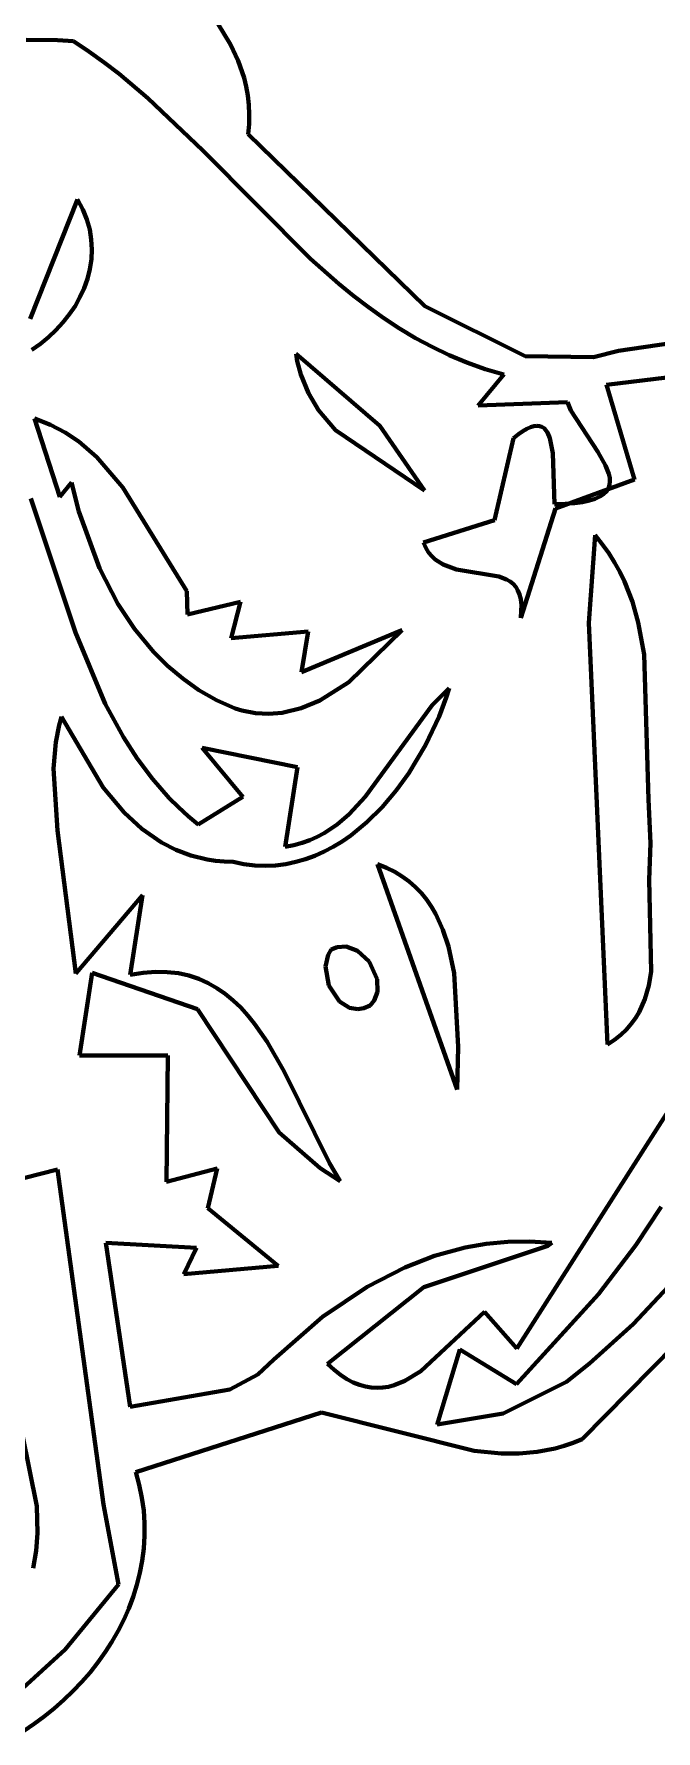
# Model space of a CAD drawing. Header units: millimetres. Extents: x 0 to 10.2, y 0 to 7.
# Drawn here: x 2.059 to 2.41, y 2.137 to 3.095 of the extents above; entities that cross this region are included whole.
import ezdxf

# ---------------------------------------------------------------- set-up
doc = ezdxf.new("R2010")
doc.units = ezdxf.units.MM
doc.layers.add('color#030303ff', color=7, linetype='CONTINUOUS', lineweight=100)
doc.layers.add('color#ffffffff', color=7, linetype='CONTINUOUS', lineweight=100)

msp = doc.modelspace()

# ---------------------------------------------------------------- linework, layer by layer
at = {"layer": 'color#030303ff'}
for p, q in [((2.15886, 3.10694), (2.16966, 3.08933)), ((2.072, 3.09162), (2.0543, 3.09196)), ((2.08089, 3.09107), (2.072, 3.09162)), ((2.08969, 3.08525), (2.08089, 3.09107)), ((2.16966, 3.08933), (2.17395, 3.0801)), ((2.09827, 3.0791), (2.08969, 3.08525)), ((2.10665, 3.07265), (2.09827, 3.0791)), ((2.17395, 3.0801), (2.17725, 3.07048)), ((2.12289, 3.05896), (2.10665, 3.07265)), ((2.17725, 3.07048), (2.17848, 3.0655)), ((2.15389, 3.02934), (2.12289, 3.05896)), ((2.17848, 3.0655), (2.1794, 3.0604)), ((2.1794, 3.0604), (2.17998, 3.05517)), ((2.17998, 3.05517), (2.1802, 3.04979)), ((2.1802, 3.04979), (2.18005, 3.04425)), ((2.18005, 3.04425), (2.17949, 3.03855)), ((2.17949, 3.03855), (2.2793, 2.9415)), ((2.2148, 2.96829), (2.15389, 3.02934)), ((2.05656, 2.93432), (2.08325, 3.00165)), ((2.08325, 3.00165), (2.08623, 2.99611)), ((2.08623, 2.99611), (2.0885, 2.9905)), ((2.0885, 2.9905), (2.09009, 2.98486)), ((2.09009, 2.98486), (2.09102, 2.9792)), ((2.09102, 2.9792), (2.09134, 2.97356)), ((2.09134, 2.97356), (2.09106, 2.96796)), ((2.09021, 2.96243), (2.08884, 2.95699)), ((2.09106, 2.96796), (2.09021, 2.96243)), ((2.2308, 2.95414), (2.2148, 2.96829)), ((2.08696, 2.95168), (2.0846, 2.94652)), ((2.08884, 2.95699), (2.08696, 2.95168)), ((2.23903, 2.94741), (2.2308, 2.95414)), ((2.0846, 2.94652), (2.08181, 2.94154)), ((2.24745, 2.94095), (2.23903, 2.94741)), ((2.07501, 2.93222), (2.07107, 2.92793)), ((2.0786, 2.93676), (2.07501, 2.93222)), ((2.08181, 2.94154), (2.0786, 2.93676)), ((2.25607, 2.93479), (2.24745, 2.94095)), ((2.26492, 2.92897), (2.25607, 2.93479)), ((2.2793, 2.9415), (2.33601, 2.91327)), ((2.0668, 2.92394), (2.06224, 2.92026)), ((2.07107, 2.92793), (2.0668, 2.92394)), ((2.27401, 2.92352), (2.26492, 2.92897)), ((2.28338, 2.91847), (2.27401, 2.92352)), ((2.38872, 2.91624), (2.47082, 2.92832)), ((2.06224, 2.92026), (2.05742, 2.91692)), ((2.20662, 2.91451), (2.25386, 2.87392)), ((2.2073, 2.9105), (2.20662, 2.91451)), ((2.29303, 2.91384), (2.28338, 2.91847)), ((2.303, 2.90968), (2.29303, 2.91384)), ((2.33601, 2.91327), (2.37448, 2.91275)), ((2.37448, 2.91275), (2.38872, 2.91624)), ((2.20926, 2.90287), (2.2073, 2.9105)), ((2.3133, 2.90602), (2.303, 2.90968)), ((2.32396, 2.90288), (2.3133, 2.90602)), ((2.21358, 2.89235), (2.20926, 2.90287)), ((2.3094, 2.88534), (2.32396, 2.90288)), ((2.41598, 2.90121), (2.38181, 2.89713)), ((2.38181, 2.89713), (2.39766, 2.84362)), ((2.21936, 2.88284), (2.21358, 2.89235)), ((2.35977, 2.88725), (2.3094, 2.88534)), ((2.36175, 2.88255), (2.35977, 2.88725)), ((2.07315, 2.83381), (2.0589, 2.87815)), ((2.0589, 2.87815), (2.06797, 2.87454)), ((2.22895, 2.87155), (2.21936, 2.88284)), ((2.37705, 2.85919), (2.36175, 2.88255)), ((2.06797, 2.87454), (2.07628, 2.87015)), ((2.07628, 2.87015), (2.08389, 2.86506)), ((2.08389, 2.86506), (2.09418, 2.85628)), ((2.27905, 2.83753), (2.22895, 2.87155)), ((2.25386, 2.87392), (2.27905, 2.83753)), ((2.3186, 2.82062), (2.32935, 2.86704)), ((2.32935, 2.86704), (2.3321, 2.86925)), ((2.3321, 2.86925), (2.33462, 2.87101)), ((2.33462, 2.87101), (2.33691, 2.87234)), ((2.33691, 2.87234), (2.339, 2.87326)), ((2.339, 2.87326), (2.34088, 2.8738)), ((2.34088, 2.8738), (2.34257, 2.87398)), ((2.34257, 2.87398), (2.34407, 2.87382)), ((2.34407, 2.87382), (2.34541, 2.87335)), ((2.34541, 2.87335), (2.34659, 2.87258)), ((2.34659, 2.87258), (2.3485, 2.87024)), ((2.3485, 2.87024), (2.3499, 2.867)), ((2.3499, 2.867), (2.35149, 2.85851)), ((2.09418, 2.85628), (2.10888, 2.83922)), ((2.35149, 2.85851), (2.35255, 2.8298)), ((2.38138, 2.8516), (2.37705, 2.85919)), ((2.3832, 2.84688), (2.38138, 2.8516)), ((2.38367, 2.84466), (2.3832, 2.84688)), ((2.07986, 2.84188), (2.07315, 2.83381)), ((2.08395, 2.8256), (2.07986, 2.84188)), ((2.10888, 2.83922), (2.14488, 2.78059)), ((2.39766, 2.84362), (2.35306, 2.82724)), ((2.38025, 2.8354), (2.38183, 2.83696)), ((2.38183, 2.83696), (2.38293, 2.83868)), ((2.38293, 2.83868), (2.38357, 2.84055)), ((2.38357, 2.84055), (2.38381, 2.84254)), ((2.38381, 2.84254), (2.38367, 2.84466)), ((2.05691, 2.83297), (2.08208, 2.75725)), ((2.35306, 2.82724), (2.33341, 2.76547)), ((2.35255, 2.8298), (2.35855, 2.82994)), ((2.35855, 2.82994), (2.36381, 2.83032)), ((2.36381, 2.83032), (2.36836, 2.83093)), ((2.36836, 2.83093), (2.37224, 2.83175)), ((2.37224, 2.83175), (2.3755, 2.83278)), ((2.3755, 2.83278), (2.37815, 2.834)), ((2.37815, 2.834), (2.38025, 2.8354)), ((2.09559, 2.79358), (2.08395, 2.8256)), ((2.27857, 2.80799), (2.3186, 2.82062)), ((2.27986, 2.80505), (2.27857, 2.80799)), ((2.37193, 2.76263), (2.37545, 2.81219)), ((2.37545, 2.81219), (2.37949, 2.80722)), ((2.28141, 2.80251), (2.27986, 2.80505)), ((2.28318, 2.80032), (2.28141, 2.80251)), ((2.28515, 2.79846), (2.28318, 2.80032)), ((2.2896, 2.79559), (2.28515, 2.79846)), ((2.37949, 2.80722), (2.38316, 2.8021)), ((2.38316, 2.8021), (2.38646, 2.79686)), ((2.10607, 2.7734), (2.09559, 2.79358)), ((2.29721, 2.79293), (2.2896, 2.79559)), ((2.32113, 2.78892), (2.29721, 2.79293)), ((2.32549, 2.78721), (2.32113, 2.78892)), ((2.38646, 2.79686), (2.38943, 2.79148)), ((2.38943, 2.79148), (2.39208, 2.78599)), ((2.14488, 2.78059), (2.14538, 2.76738)), ((2.32741, 2.78606), (2.32549, 2.78721)), ((2.32912, 2.78466), (2.32741, 2.78606)), ((2.33061, 2.783), (2.32912, 2.78466)), ((2.33184, 2.78102), (2.33061, 2.783)), ((2.33279, 2.77871), (2.33184, 2.78102)), ((2.39208, 2.78599), (2.39649, 2.77467)), ((2.11544, 2.75929), (2.10607, 2.7734)), ((2.14538, 2.76738), (2.17527, 2.77463)), ((2.17527, 2.77463), (2.16993, 2.754)), ((2.33345, 2.77603), (2.33279, 2.77871)), ((2.33341, 2.76547), (2.33378, 2.76944)), ((2.33379, 2.77295), (2.33345, 2.77603)), ((2.33378, 2.76944), (2.33379, 2.77295)), ((2.39649, 2.77467), (2.39983, 2.76297)), ((2.38251, 2.52462), (2.37193, 2.76263)), ((2.39983, 2.76297), (2.40316, 2.74482)), ((2.08208, 2.75725), (2.09883, 2.71705)), ((2.12616, 2.74632), (2.11544, 2.75929)), ((2.16993, 2.754), (2.21336, 2.75778)), ((2.20974, 2.73491), (2.26496, 2.75803)), ((2.21336, 2.75778), (2.20974, 2.73491)), ((2.26648, 2.75867), (2.23645, 2.72914)), ((2.26496, 2.75803), (2.26648, 2.75867)), ((2.13407, 2.73842), (2.12616, 2.74632)), ((2.40316, 2.74482), (2.40565, 2.66289)), ((2.14261, 2.73121), (2.13407, 2.73842)), ((2.15179, 2.72476), (2.14261, 2.73121)), ((2.16163, 2.71914), (2.15179, 2.72476)), ((2.23645, 2.72914), (2.22005, 2.71886)), ((2.28344, 2.71631), (2.29306, 2.72587)), ((2.29306, 2.72587), (2.29139, 2.72056)), ((2.09883, 2.71705), (2.1091, 2.69809)), ((2.17214, 2.71442), (2.16163, 2.71914)), ((2.17601, 2.71322), (2.17214, 2.71442)), ((2.18369, 2.71171), (2.17601, 2.71322)), ((2.19869, 2.71191), (2.19125, 2.71131)), ((2.20957, 2.71451), (2.19869, 2.71191)), ((2.22005, 2.71886), (2.20957, 2.71451)), ((2.24561, 2.66439), (2.28344, 2.71631)), ((2.29139, 2.72056), (2.28737, 2.7098)), ((2.07286, 2.70492), (2.07094, 2.69526)), ((2.07417, 2.7097), (2.07286, 2.70492)), ((2.09764, 2.66967), (2.07417, 2.7097)), ((2.19125, 2.71131), (2.18369, 2.71171)), ((2.28737, 2.7098), (2.27976, 2.69363)), ((2.07094, 2.69526), (2.06964, 2.68054)), ((2.1091, 2.69809), (2.11686, 2.68605)), ((2.27976, 2.69363), (2.27036, 2.67791)), ((2.11686, 2.68605), (2.12548, 2.67457)), ((2.17662, 2.6644), (2.15363, 2.69209)), ((2.15363, 2.69209), (2.20746, 2.68122)), ((2.06964, 2.68054), (2.07196, 2.64546)), ((2.12548, 2.67457), (2.13503, 2.66374)), ((2.20746, 2.68122), (2.20047, 2.63618)), ((2.27036, 2.67791), (2.26315, 2.66797)), ((2.10955, 2.65561), (2.09764, 2.66967)), ((2.15135, 2.64885), (2.17662, 2.6644)), ((2.23654, 2.65461), (2.24561, 2.66439)), ((2.26315, 2.66797), (2.25523, 2.65867)), ((2.1196, 2.64643), (2.10955, 2.65561)), ((2.13503, 2.66374), (2.1402, 2.65858)), ((2.1402, 2.65858), (2.14563, 2.65362)), ((2.22985, 2.6489), (2.23654, 2.65461)), ((2.25523, 2.65867), (2.24665, 2.65017)), ((2.40565, 2.66289), (2.40663, 2.63835)), ((2.07196, 2.64546), (2.08223, 2.56471)), ((2.1307, 2.63876), (2.1196, 2.64643)), ((2.14563, 2.65362), (2.15135, 2.64885)), ((2.22249, 2.644), (2.22985, 2.6489)), ((2.24665, 2.65017), (2.23744, 2.64265)), ((2.13872, 2.63463), (2.1307, 2.63876)), ((2.20047, 2.63618), (2.20535, 2.63717)), ((2.20535, 2.63717), (2.20998, 2.63846)), ((2.20998, 2.63846), (2.21437, 2.64004)), ((2.21437, 2.64004), (2.21854, 2.6419)), ((2.21854, 2.6419), (2.22249, 2.644)), ((2.22763, 2.63628), (2.22252, 2.63359)), ((2.23261, 2.63931), (2.22763, 2.63628)), ((2.23744, 2.64265), (2.23261, 2.63931)), ((2.40663, 2.63835), (2.40586, 2.6176)), ((2.14726, 2.63138), (2.13872, 2.63463)), ((2.15635, 2.6291), (2.14726, 2.63138)), ((2.1611, 2.62836), (2.15635, 2.6291)), ((2.166, 2.62789), (2.1611, 2.62836)), ((2.17105, 2.6277), (2.166, 2.62789)), ((2.1772, 2.62646), (2.17105, 2.6277)), ((2.18325, 2.62575), (2.1772, 2.62646)), ((2.1892, 2.62553), (2.18325, 2.62575)), ((2.19504, 2.6258), (2.1892, 2.62553)), ((2.20078, 2.62652), (2.19504, 2.6258)), ((2.2064, 2.62769), (2.20078, 2.62652)), ((2.2119, 2.62926), (2.2064, 2.62769)), ((2.21727, 2.63124), (2.2119, 2.62926)), ((2.22252, 2.63359), (2.21727, 2.63124)), ((2.25261, 2.62638), (2.25763, 2.62444)), ((2.29756, 2.49928), (2.25261, 2.62638)), ((2.25763, 2.62444), (2.26228, 2.62216)), ((2.26228, 2.62216), (2.26656, 2.61957)), ((2.26656, 2.61957), (2.27049, 2.61667)), ((2.27049, 2.61667), (2.2741, 2.61349)), ((2.40586, 2.6176), (2.40701, 2.56592)), ((2.08223, 2.56471), (2.11997, 2.60887)), ((2.11997, 2.60887), (2.11297, 2.56392)), ((2.2741, 2.61349), (2.27738, 2.61004)), ((2.27738, 2.61004), (2.28036, 2.60635)), ((2.28036, 2.60635), (2.28304, 2.60243)), ((2.28304, 2.60243), (2.28545, 2.5983)), ((2.28545, 2.5983), (2.2895, 2.58948)), ((2.2895, 2.58948), (2.29261, 2.58003)), ((2.22476, 2.57536), (2.22648, 2.57822)), ((2.22648, 2.57822), (2.22987, 2.5796)), ((2.22987, 2.5796), (2.23493, 2.57992)), ((2.23493, 2.57992), (2.2413, 2.57761)), ((2.2413, 2.57761), (2.24788, 2.57148)), ((2.29261, 2.58003), (2.29578, 2.565)), ((2.22325, 2.56868), (2.22476, 2.57536)), ((2.22518, 2.55793), (2.22325, 2.56868)), ((2.24788, 2.57148), (2.25239, 2.56146)), ((2.09149, 2.56513), (2.08432, 2.51846)), ((2.15096, 2.54452), (2.09149, 2.56513)), ((2.11297, 2.56392), (2.12033, 2.56514)), ((2.12033, 2.56514), (2.12731, 2.56567)), ((2.12731, 2.56567), (2.13391, 2.56557)), ((2.13391, 2.56557), (2.14016, 2.56484)), ((2.14016, 2.56484), (2.14606, 2.56354)), ((2.14606, 2.56354), (2.15165, 2.5617)), ((2.15165, 2.5617), (2.15692, 2.55934)), ((2.15692, 2.55934), (2.16192, 2.55651)), ((2.25239, 2.56146), (2.2525, 2.55444)), ((2.29578, 2.565), (2.29813, 2.52335)), ((2.40701, 2.56592), (2.40571, 2.55788)), ((2.16192, 2.55651), (2.16664, 2.55323)), ((2.16664, 2.55323), (2.17111, 2.54955)), ((2.17111, 2.54955), (2.17534, 2.54549)), ((2.23111, 2.54892), (2.22518, 2.55793)), ((2.2367, 2.54534), (2.23111, 2.54892)), ((2.25069, 2.54958), (2.24844, 2.54672)), ((2.2525, 2.55444), (2.25069, 2.54958)), ((2.40353, 2.5502), (2.40029, 2.54296)), ((2.40571, 2.55788), (2.40353, 2.5502)), ((2.19709, 2.47501), (2.15096, 2.54452)), ((2.17534, 2.54549), (2.17936, 2.5411)), ((2.17936, 2.5411), (2.18318, 2.53639)), ((2.24151, 2.54455), (2.2367, 2.54534)), ((2.24492, 2.54513), (2.24151, 2.54455)), ((2.24844, 2.54672), (2.24492, 2.54513)), ((2.33133, 2.353), (2.4536, 2.5452)), ((2.39822, 2.53953), (2.39582, 2.53624)), ((2.40029, 2.54296), (2.39822, 2.53953)), ((2.18318, 2.53639), (2.19029, 2.52621)), ((2.38995, 2.5301), (2.38644, 2.52727)), ((2.39307, 2.53309), (2.38995, 2.5301)), ((2.39582, 2.53624), (2.39307, 2.53309)), ((2.19029, 2.52621), (2.1999, 2.50949)), ((2.29813, 2.52335), (2.29756, 2.49928)), ((2.38644, 2.52727), (2.38251, 2.52462)), ((2.08432, 2.51846), (2.13415, 2.5184)), ((2.13415, 2.5184), (2.13343, 2.44711)), ((2.1999, 2.50949), (2.22553, 2.4576)), ((2.22023, 2.45477), (2.19709, 2.47501)), ((2.07199, 2.45415), (2.05348, 2.44928)), ((2.09786, 2.26492), (2.07199, 2.45415)), ((2.13343, 2.44711), (2.16215, 2.45458)), ((2.16215, 2.45458), (2.15684, 2.4322)), ((2.23147, 2.44747), (2.22023, 2.45477)), ((2.22553, 2.4576), (2.23147, 2.44747)), ((2.15684, 2.4322), (2.19657, 2.3997)), ((2.41266, 2.43302), (2.39837, 2.41134)), ((2.15046, 2.40993), (2.09926, 2.41265)), ((2.09926, 2.41265), (2.11292, 2.32006)), ((2.14321, 2.39495), (2.15046, 2.40993)), ((2.26807, 2.39879), (2.28482, 2.40524)), ((2.34878, 2.41091), (2.27876, 2.38754)), ((2.28482, 2.40524), (2.30215, 2.40995)), ((2.30215, 2.40995), (2.314, 2.41204)), ((2.314, 2.41204), (2.32609, 2.41322)), ((2.32609, 2.41322), (2.33839, 2.41344)), ((2.33839, 2.41344), (2.35091, 2.41265)), ((2.35091, 2.41265), (2.34878, 2.41091)), ((2.39837, 2.41134), (2.37733, 2.38372)), ((2.19657, 2.3997), (2.14321, 2.39495)), ((2.24669, 2.38779), (2.26807, 2.39879)), ((2.2216, 2.37079), (2.24669, 2.38779)), ((2.27876, 2.38754), (2.22441, 2.34433)), ((2.39699, 2.36672), (2.41973, 2.39094)), ((2.37733, 2.38372), (2.33103, 2.33286)), ((2.44342, 2.3783), (2.36805, 2.30184)), ((2.19411, 2.34671), (2.2216, 2.37079)), ((2.27704, 2.34029), (2.31305, 2.37369)), ((2.31305, 2.37369), (2.33133, 2.353)), ((2.37226, 2.34454), (2.39699, 2.36672)), ((2.29914, 2.35252), (2.28631, 2.31006)), ((2.33103, 2.33286), (2.29914, 2.35252)), ((2.16926, 2.32992), (2.18493, 2.33834)), ((2.18493, 2.33834), (2.19411, 2.34671)), ((2.22441, 2.34433), (2.22813, 2.34094)), ((2.22813, 2.34094), (2.23177, 2.33808)), ((2.23177, 2.33808), (2.23535, 2.33572)), ((2.2681, 2.33475), (2.27704, 2.34029)), ((2.3592, 2.33427), (2.37226, 2.34454)), ((2.11292, 2.32006), (2.16926, 2.32992)), ((2.23535, 2.33572), (2.23887, 2.33385)), ((2.23887, 2.33385), (2.24233, 2.33244)), ((2.24233, 2.33244), (2.24573, 2.33146)), ((2.24573, 2.33146), (2.24908, 2.33089)), ((2.24908, 2.33089), (2.25237, 2.33071)), ((2.25237, 2.33071), (2.25561, 2.33089)), ((2.25561, 2.33089), (2.2588, 2.33141)), ((2.2588, 2.33141), (2.26194, 2.33224)), ((2.26194, 2.33224), (2.2681, 2.33475)), ((2.32354, 2.31624), (2.3592, 2.33427)), ((2.04791, 2.32546), (2.06027, 2.26405)), ((2.22105, 2.31693), (2.11612, 2.28325)), ((2.30706, 2.2953), (2.22105, 2.31693)), ((2.28631, 2.31006), (2.32354, 2.31624)), ((2.36301, 2.29976), (2.35796, 2.29802)), ((2.36805, 2.30184), (2.36301, 2.29976)), ((2.32238, 2.29376), (2.30706, 2.2953)), ((2.33258, 2.29372), (2.32238, 2.29376)), ((2.34276, 2.29462), (2.33258, 2.29372)), ((2.3529, 2.29659), (2.34276, 2.29462)), ((2.35796, 2.29802), (2.3529, 2.29659)), ((2.11612, 2.28325), (2.11811, 2.27596)), ((2.11811, 2.27596), (2.11959, 2.2687)), ((2.06027, 2.26405), (2.06065, 2.24873)), ((2.10631, 2.21969), (2.09786, 2.26492)), ((2.11959, 2.2687), (2.12057, 2.26148)), ((2.12057, 2.26148), (2.12107, 2.2543)), ((2.12107, 2.2543), (2.12109, 2.24718)), ((2.06065, 2.24873), (2.05986, 2.2387)), ((2.12109, 2.24718), (2.12066, 2.24013)), ((2.05986, 2.2387), (2.05809, 2.2289)), ((2.11979, 2.23316), (2.11849, 2.22628)), ((2.12066, 2.24013), (2.11979, 2.23316)), ((2.11849, 2.22628), (2.11679, 2.2195)), ((2.07628, 2.18304), (2.10631, 2.21969)), ((2.11679, 2.2195), (2.11469, 2.21283)), ((2.11222, 2.20628), (2.10938, 2.19986)), ((2.11469, 2.21283), (2.11222, 2.20628)), ((2.10938, 2.19986), (2.1062, 2.19359)), ((2.10268, 2.18746), (2.09885, 2.18151)), ((2.1062, 2.19359), (2.10268, 2.18746)), ((2.05022, 2.1594), (2.07628, 2.18304)), ((2.09472, 2.17572), (2.0903, 2.17012)), ((2.09885, 2.18151), (2.09472, 2.17572)), ((2.0903, 2.17012), (2.08562, 2.16472)), ((2.08067, 2.15953), (2.07549, 2.15455)), ((2.08562, 2.16472), (2.08067, 2.15953)), ((2.07009, 2.14979), (2.06447, 2.14528)), ((2.07549, 2.15455), (2.07009, 2.14979)), ((2.05867, 2.14101), (2.05268, 2.13701)), ((2.06447, 2.14528), (2.05867, 2.14101))]:
    msp.add_line(p, q, dxfattribs=at)
at = {"layer": 'color#ffffffff'}
for p, q in [((2.16966, 3.08933), (2.15886, 3.10694)), ((2.0543, 3.09196), (2.072, 3.09162)), ((2.072, 3.09162), (2.08089, 3.09107)), ((2.08089, 3.09107), (2.08969, 3.08525)), ((2.17395, 3.0801), (2.16966, 3.08933)), ((2.08969, 3.08525), (2.09827, 3.0791)), ((2.09827, 3.0791), (2.10665, 3.07265)), ((2.17725, 3.07048), (2.17395, 3.0801)), ((2.10665, 3.07265), (2.12289, 3.05896)), ((2.17848, 3.0655), (2.17725, 3.07048)), ((2.12289, 3.05896), (2.15389, 3.02934)), ((2.1794, 3.0604), (2.17848, 3.0655)), ((2.17998, 3.05517), (2.1794, 3.0604)), ((2.1802, 3.04979), (2.17998, 3.05517)), ((2.18005, 3.04425), (2.1802, 3.04979)), ((2.17949, 3.03855), (2.18005, 3.04425)), ((2.2793, 2.9415), (2.17949, 3.03855)), ((2.15389, 3.02934), (2.2148, 2.96829)), ((2.08325, 3.00165), (2.05656, 2.93432)), ((2.08623, 2.99611), (2.08325, 3.00165)), ((2.0885, 2.9905), (2.08623, 2.99611)), ((2.09009, 2.98486), (2.0885, 2.9905)), ((2.09102, 2.9792), (2.09009, 2.98486)), ((2.09134, 2.97356), (2.09102, 2.9792)), ((2.09106, 2.96796), (2.09134, 2.97356)), ((2.08884, 2.95699), (2.09021, 2.96243)), ((2.09021, 2.96243), (2.09106, 2.96796)), ((2.2148, 2.96829), (2.2308, 2.95414)), ((2.0846, 2.94652), (2.08696, 2.95168)), ((2.08696, 2.95168), (2.08884, 2.95699)), ((2.2308, 2.95414), (2.23903, 2.94741)), ((2.08181, 2.94154), (2.0846, 2.94652)), ((2.23903, 2.94741), (2.24745, 2.94095)), ((2.07107, 2.92793), (2.07501, 2.93222)), ((2.07501, 2.93222), (2.0786, 2.93676)), ((2.0786, 2.93676), (2.08181, 2.94154)), ((2.24745, 2.94095), (2.25607, 2.93479)), ((2.25607, 2.93479), (2.26492, 2.92897)), ((2.33601, 2.91327), (2.2793, 2.9415)), ((2.06224, 2.92026), (2.0668, 2.92394)), ((2.0668, 2.92394), (2.07107, 2.92793)), ((2.26492, 2.92897), (2.27401, 2.92352)), ((2.27401, 2.92352), (2.28338, 2.91847)), ((2.47082, 2.92832), (2.38872, 2.91624)), ((2.05742, 2.91692), (2.06224, 2.92026)), ((2.20662, 2.91451), (2.2073, 2.9105)), ((2.25386, 2.87392), (2.20662, 2.91451)), ((2.28338, 2.91847), (2.29303, 2.91384)), ((2.29303, 2.91384), (2.303, 2.90968)), ((2.37448, 2.91275), (2.33601, 2.91327)), ((2.38872, 2.91624), (2.37448, 2.91275)), ((2.2073, 2.9105), (2.20926, 2.90287)), ((2.303, 2.90968), (2.3133, 2.90602)), ((2.3133, 2.90602), (2.32396, 2.90288)), ((2.20926, 2.90287), (2.21358, 2.89235)), ((2.32396, 2.90288), (2.3094, 2.88534)), ((2.38181, 2.89713), (2.41598, 2.90121)), ((2.39766, 2.84362), (2.38181, 2.89713)), ((2.21358, 2.89235), (2.21936, 2.88284)), ((2.3094, 2.88534), (2.35977, 2.88725)), ((2.35977, 2.88725), (2.36175, 2.88255)), ((2.06797, 2.87454), (2.0589, 2.87815)), ((2.0589, 2.87815), (2.07315, 2.83381)), ((2.21936, 2.88284), (2.22895, 2.87155)), ((2.36175, 2.88255), (2.37705, 2.85919)), ((2.07628, 2.87015), (2.06797, 2.87454)), ((2.08389, 2.86506), (2.07628, 2.87015)), ((2.09418, 2.85628), (2.08389, 2.86506)), ((2.22895, 2.87155), (2.27905, 2.83753)), ((2.27905, 2.83753), (2.25386, 2.87392)), ((2.32935, 2.86704), (2.3186, 2.82062)), ((2.3321, 2.86925), (2.32935, 2.86704)), ((2.33462, 2.87101), (2.3321, 2.86925)), ((2.33691, 2.87234), (2.33462, 2.87101)), ((2.339, 2.87326), (2.33691, 2.87234)), ((2.34088, 2.8738), (2.339, 2.87326)), ((2.34257, 2.87398), (2.34088, 2.8738)), ((2.34407, 2.87382), (2.34257, 2.87398)), ((2.34541, 2.87335), (2.34407, 2.87382)), ((2.34659, 2.87258), (2.34541, 2.87335)), ((2.3485, 2.87024), (2.34659, 2.87258)), ((2.3499, 2.867), (2.3485, 2.87024)), ((2.35149, 2.85851), (2.3499, 2.867)), ((2.10888, 2.83922), (2.09418, 2.85628)), ((2.35255, 2.8298), (2.35149, 2.85851)), ((2.37705, 2.85919), (2.38138, 2.8516)), ((2.38138, 2.8516), (2.3832, 2.84688)), ((2.3832, 2.84688), (2.38367, 2.84466)), ((2.07315, 2.83381), (2.07986, 2.84188)), ((2.07986, 2.84188), (2.08395, 2.8256)), ((2.14488, 2.78059), (2.10888, 2.83922)), ((2.35306, 2.82724), (2.39766, 2.84362)), ((2.38183, 2.83696), (2.38025, 2.8354)), ((2.38293, 2.83868), (2.38183, 2.83696)), ((2.38357, 2.84055), (2.38293, 2.83868)), ((2.38381, 2.84254), (2.38357, 2.84055)), ((2.38367, 2.84466), (2.38381, 2.84254)), ((2.08208, 2.75725), (2.05691, 2.83297)), ((2.33341, 2.76547), (2.35306, 2.82724)), ((2.35855, 2.82994), (2.35255, 2.8298)), ((2.36381, 2.83032), (2.35855, 2.82994)), ((2.36836, 2.83093), (2.36381, 2.83032)), ((2.37224, 2.83175), (2.36836, 2.83093)), ((2.3755, 2.83278), (2.37224, 2.83175)), ((2.37815, 2.834), (2.3755, 2.83278)), ((2.38025, 2.8354), (2.37815, 2.834)), ((2.08395, 2.8256), (2.09559, 2.79358)), ((2.3186, 2.82062), (2.27857, 2.80799)), ((2.27857, 2.80799), (2.27986, 2.80505)), ((2.37545, 2.81219), (2.37193, 2.76263)), ((2.37949, 2.80722), (2.37545, 2.81219)), ((2.27986, 2.80505), (2.28141, 2.80251)), ((2.28141, 2.80251), (2.28318, 2.80032)), ((2.28318, 2.80032), (2.28515, 2.79846)), ((2.28515, 2.79846), (2.2896, 2.79559)), ((2.38316, 2.8021), (2.37949, 2.80722)), ((2.38646, 2.79686), (2.38316, 2.8021)), ((2.09559, 2.79358), (2.10607, 2.7734)), ((2.2896, 2.79559), (2.29721, 2.79293)), ((2.29721, 2.79293), (2.32113, 2.78892)), ((2.32113, 2.78892), (2.32549, 2.78721)), ((2.38943, 2.79148), (2.38646, 2.79686)), ((2.39208, 2.78599), (2.38943, 2.79148)), ((2.14538, 2.76738), (2.14488, 2.78059)), ((2.32549, 2.78721), (2.32741, 2.78606)), ((2.32741, 2.78606), (2.32912, 2.78466)), ((2.32912, 2.78466), (2.33061, 2.783)), ((2.33061, 2.783), (2.33184, 2.78102)), ((2.33184, 2.78102), (2.33279, 2.77871)), ((2.39649, 2.77467), (2.39208, 2.78599)), ((2.10607, 2.7734), (2.11544, 2.75929)), ((2.17527, 2.77463), (2.14538, 2.76738)), ((2.16993, 2.754), (2.17527, 2.77463)), ((2.33279, 2.77871), (2.33345, 2.77603)), ((2.33378, 2.76944), (2.33341, 2.76547)), ((2.33345, 2.77603), (2.33379, 2.77295)), ((2.33379, 2.77295), (2.33378, 2.76944)), ((2.39983, 2.76297), (2.39649, 2.77467)), ((2.37193, 2.76263), (2.38251, 2.52462)), ((2.40316, 2.74482), (2.39983, 2.76297)), ((2.09883, 2.71705), (2.08208, 2.75725)), ((2.11544, 2.75929), (2.12616, 2.74632)), ((2.21336, 2.75778), (2.16993, 2.754)), ((2.26496, 2.75803), (2.20974, 2.73491)), ((2.20974, 2.73491), (2.21336, 2.75778)), ((2.23645, 2.72914), (2.26648, 2.75867)), ((2.26648, 2.75867), (2.26496, 2.75803)), ((2.12616, 2.74632), (2.13407, 2.73842)), ((2.40565, 2.66289), (2.40316, 2.74482)), ((2.13407, 2.73842), (2.14261, 2.73121)), ((2.14261, 2.73121), (2.15179, 2.72476)), ((2.15179, 2.72476), (2.16163, 2.71914)), ((2.22005, 2.71886), (2.23645, 2.72914)), ((2.29306, 2.72587), (2.28344, 2.71631)), ((2.29139, 2.72056), (2.29306, 2.72587)), ((2.1091, 2.69809), (2.09883, 2.71705)), ((2.16163, 2.71914), (2.17214, 2.71442)), ((2.17214, 2.71442), (2.17601, 2.71322)), ((2.17601, 2.71322), (2.18369, 2.71171)), ((2.19125, 2.71131), (2.19869, 2.71191)), ((2.19869, 2.71191), (2.20957, 2.71451)), ((2.20957, 2.71451), (2.22005, 2.71886)), ((2.28344, 2.71631), (2.24561, 2.66439)), ((2.28737, 2.7098), (2.29139, 2.72056)), ((2.07094, 2.69526), (2.07286, 2.70492)), ((2.07286, 2.70492), (2.07417, 2.7097)), ((2.07417, 2.7097), (2.09764, 2.66967)), ((2.18369, 2.71171), (2.19125, 2.71131)), ((2.27976, 2.69363), (2.28737, 2.7098)), ((2.06964, 2.68054), (2.07094, 2.69526)), ((2.11686, 2.68605), (2.1091, 2.69809)), ((2.27036, 2.67791), (2.27976, 2.69363)), ((2.12548, 2.67457), (2.11686, 2.68605)), ((2.20746, 2.68122), (2.15363, 2.69209)), ((2.15363, 2.69209), (2.17662, 2.6644)), ((2.07196, 2.64546), (2.06964, 2.68054)), ((2.13503, 2.66374), (2.12548, 2.67457)), ((2.20047, 2.63618), (2.20746, 2.68122)), ((2.26315, 2.66797), (2.27036, 2.67791)), ((2.09764, 2.66967), (2.10955, 2.65561)), ((2.17662, 2.6644), (2.15135, 2.64885)), ((2.24561, 2.66439), (2.23654, 2.65461)), ((2.25523, 2.65867), (2.26315, 2.66797)), ((2.10955, 2.65561), (2.1196, 2.64643)), ((2.1402, 2.65858), (2.13503, 2.66374)), ((2.14563, 2.65362), (2.1402, 2.65858)), ((2.23654, 2.65461), (2.22985, 2.6489)), ((2.24665, 2.65017), (2.25523, 2.65867)), ((2.40663, 2.63835), (2.40565, 2.66289)), ((2.08223, 2.56471), (2.07196, 2.64546)), ((2.1196, 2.64643), (2.1307, 2.63876)), ((2.15135, 2.64885), (2.14563, 2.65362)), ((2.22985, 2.6489), (2.22249, 2.644)), ((2.23744, 2.64265), (2.24665, 2.65017)), ((2.1307, 2.63876), (2.13872, 2.63463)), ((2.20535, 2.63717), (2.20047, 2.63618)), ((2.20998, 2.63846), (2.20535, 2.63717)), ((2.21437, 2.64004), (2.20998, 2.63846)), ((2.21854, 2.6419), (2.21437, 2.64004)), ((2.22249, 2.644), (2.21854, 2.6419)), ((2.22252, 2.63359), (2.22763, 2.63628)), ((2.22763, 2.63628), (2.23261, 2.63931)), ((2.23261, 2.63931), (2.23744, 2.64265)), ((2.40586, 2.6176), (2.40663, 2.63835)), ((2.13872, 2.63463), (2.14726, 2.63138)), ((2.14726, 2.63138), (2.15635, 2.6291)), ((2.15635, 2.6291), (2.1611, 2.62836)), ((2.1611, 2.62836), (2.166, 2.62789)), ((2.166, 2.62789), (2.17105, 2.6277)), ((2.17105, 2.6277), (2.1772, 2.62646)), ((2.1772, 2.62646), (2.18325, 2.62575)), ((2.18325, 2.62575), (2.1892, 2.62553)), ((2.1892, 2.62553), (2.19504, 2.6258)), ((2.19504, 2.6258), (2.20078, 2.62652)), ((2.20078, 2.62652), (2.2064, 2.62769)), ((2.2064, 2.62769), (2.2119, 2.62926)), ((2.2119, 2.62926), (2.21727, 2.63124)), ((2.21727, 2.63124), (2.22252, 2.63359)), ((2.25261, 2.62638), (2.29756, 2.49928)), ((2.25763, 2.62444), (2.25261, 2.62638)), ((2.26228, 2.62216), (2.25763, 2.62444)), ((2.26656, 2.61957), (2.26228, 2.62216)), ((2.27049, 2.61667), (2.26656, 2.61957)), ((2.2741, 2.61349), (2.27049, 2.61667)), ((2.40701, 2.56592), (2.40586, 2.6176)), ((2.11997, 2.60887), (2.08223, 2.56471)), ((2.11297, 2.56392), (2.11997, 2.60887)), ((2.27738, 2.61004), (2.2741, 2.61349)), ((2.28036, 2.60635), (2.27738, 2.61004)), ((2.28304, 2.60243), (2.28036, 2.60635)), ((2.28545, 2.5983), (2.28304, 2.60243)), ((2.2895, 2.58948), (2.28545, 2.5983)), ((2.29261, 2.58003), (2.2895, 2.58948)), ((2.22648, 2.57822), (2.22476, 2.57536)), ((2.22987, 2.5796), (2.22648, 2.57822)), ((2.23493, 2.57992), (2.22987, 2.5796)), ((2.2413, 2.57761), (2.23493, 2.57992)), ((2.24788, 2.57148), (2.2413, 2.57761)), ((2.29578, 2.565), (2.29261, 2.58003)), ((2.22476, 2.57536), (2.22325, 2.56868)), ((2.22325, 2.56868), (2.22518, 2.55793)), ((2.25239, 2.56146), (2.24788, 2.57148)), ((2.08432, 2.51846), (2.09149, 2.56513)), ((2.09149, 2.56513), (2.15096, 2.54452)), ((2.12033, 2.56514), (2.11297, 2.56392)), ((2.12731, 2.56567), (2.12033, 2.56514)), ((2.13391, 2.56557), (2.12731, 2.56567)), ((2.14016, 2.56484), (2.13391, 2.56557)), ((2.14606, 2.56354), (2.14016, 2.56484)), ((2.15165, 2.5617), (2.14606, 2.56354)), ((2.15692, 2.55934), (2.15165, 2.5617)), ((2.16192, 2.55651), (2.15692, 2.55934)), ((2.2525, 2.55444), (2.25239, 2.56146)), ((2.29813, 2.52335), (2.29578, 2.565)), ((2.40571, 2.55788), (2.40701, 2.56592)), ((2.16664, 2.55323), (2.16192, 2.55651)), ((2.17111, 2.54955), (2.16664, 2.55323)), ((2.17534, 2.54549), (2.17111, 2.54955)), ((2.22518, 2.55793), (2.23111, 2.54892)), ((2.23111, 2.54892), (2.2367, 2.54534)), ((2.24844, 2.54672), (2.25069, 2.54958)), ((2.25069, 2.54958), (2.2525, 2.55444)), ((2.40029, 2.54296), (2.40353, 2.5502)), ((2.40353, 2.5502), (2.40571, 2.55788)), ((2.15096, 2.54452), (2.19709, 2.47501)), ((2.17936, 2.5411), (2.17534, 2.54549)), ((2.18318, 2.53639), (2.17936, 2.5411)), ((2.2367, 2.54534), (2.24151, 2.54455)), ((2.24151, 2.54455), (2.24492, 2.54513)), ((2.24492, 2.54513), (2.24844, 2.54672)), ((2.4536, 2.5452), (2.33133, 2.353)), ((2.39582, 2.53624), (2.39822, 2.53953)), ((2.39822, 2.53953), (2.40029, 2.54296)), ((2.19029, 2.52621), (2.18318, 2.53639)), ((2.38644, 2.52727), (2.38995, 2.5301)), ((2.38995, 2.5301), (2.39307, 2.53309)), ((2.39307, 2.53309), (2.39582, 2.53624)), ((2.1999, 2.50949), (2.19029, 2.52621)), ((2.29756, 2.49928), (2.29813, 2.52335)), ((2.38251, 2.52462), (2.38644, 2.52727)), ((2.13415, 2.5184), (2.08432, 2.51846)), ((2.13343, 2.44711), (2.13415, 2.5184)), ((2.22553, 2.4576), (2.1999, 2.50949)), ((2.19709, 2.47501), (2.22023, 2.45477)), ((2.05348, 2.44928), (2.07199, 2.45415)), ((2.07199, 2.45415), (2.09786, 2.26492)), ((2.16215, 2.45458), (2.13343, 2.44711)), ((2.15684, 2.4322), (2.16215, 2.45458)), ((2.22023, 2.45477), (2.23147, 2.44747)), ((2.23147, 2.44747), (2.22553, 2.4576)), ((2.19657, 2.3997), (2.15684, 2.4322)), ((2.39837, 2.41134), (2.41266, 2.43302)), ((2.11292, 2.32006), (2.09926, 2.41265)), ((2.09926, 2.41265), (2.15046, 2.40993)), ((2.15046, 2.40993), (2.14321, 2.39495)), ((2.28482, 2.40524), (2.26807, 2.39879)), ((2.27876, 2.38754), (2.34878, 2.41091)), ((2.30215, 2.40995), (2.28482, 2.40524)), ((2.314, 2.41204), (2.30215, 2.40995)), ((2.32609, 2.41322), (2.314, 2.41204)), ((2.33839, 2.41344), (2.32609, 2.41322)), ((2.35091, 2.41265), (2.33839, 2.41344)), ((2.34878, 2.41091), (2.35091, 2.41265)), ((2.37733, 2.38372), (2.39837, 2.41134)), ((2.14321, 2.39495), (2.19657, 2.3997)), ((2.26807, 2.39879), (2.24669, 2.38779)), ((2.24669, 2.38779), (2.2216, 2.37079)), ((2.22441, 2.34433), (2.27876, 2.38754)), ((2.41973, 2.39094), (2.39699, 2.36672)), ((2.33103, 2.33286), (2.37733, 2.38372)), ((2.36805, 2.30184), (2.44342, 2.3783)), ((2.2216, 2.37079), (2.19411, 2.34671)), ((2.31305, 2.37369), (2.27704, 2.34029)), ((2.33133, 2.353), (2.31305, 2.37369)), ((2.39699, 2.36672), (2.37226, 2.34454)), ((2.28631, 2.31006), (2.29914, 2.35252)), ((2.29914, 2.35252), (2.33103, 2.33286)), ((2.18493, 2.33834), (2.16926, 2.32992)), ((2.19411, 2.34671), (2.18493, 2.33834)), ((2.22813, 2.34094), (2.22441, 2.34433)), ((2.23177, 2.33808), (2.22813, 2.34094)), ((2.23535, 2.33572), (2.23177, 2.33808)), ((2.27704, 2.34029), (2.2681, 2.33475)), ((2.37226, 2.34454), (2.3592, 2.33427)), ((2.16926, 2.32992), (2.11292, 2.32006)), ((2.23887, 2.33385), (2.23535, 2.33572)), ((2.24233, 2.33244), (2.23887, 2.33385)), ((2.24573, 2.33146), (2.24233, 2.33244)), ((2.24908, 2.33089), (2.24573, 2.33146)), ((2.25237, 2.33071), (2.24908, 2.33089)), ((2.25561, 2.33089), (2.25237, 2.33071)), ((2.2588, 2.33141), (2.25561, 2.33089)), ((2.26194, 2.33224), (2.2588, 2.33141)), ((2.2681, 2.33475), (2.26194, 2.33224)), ((2.3592, 2.33427), (2.32354, 2.31624)), ((2.06027, 2.26405), (2.04791, 2.32546)), ((2.11612, 2.28325), (2.22105, 2.31693)), ((2.22105, 2.31693), (2.30706, 2.2953)), ((2.32354, 2.31624), (2.28631, 2.31006)), ((2.35796, 2.29802), (2.36301, 2.29976)), ((2.36301, 2.29976), (2.36805, 2.30184)), ((2.30706, 2.2953), (2.32238, 2.29376)), ((2.32238, 2.29376), (2.33258, 2.29372)), ((2.33258, 2.29372), (2.34276, 2.29462)), ((2.34276, 2.29462), (2.3529, 2.29659)), ((2.3529, 2.29659), (2.35796, 2.29802)), ((2.11811, 2.27596), (2.11612, 2.28325)), ((2.11959, 2.2687), (2.11811, 2.27596)), ((2.06065, 2.24873), (2.06027, 2.26405)), ((2.09786, 2.26492), (2.10631, 2.21969)), ((2.12057, 2.26148), (2.11959, 2.2687)), ((2.12107, 2.2543), (2.12057, 2.26148)), ((2.12109, 2.24718), (2.12107, 2.2543)), ((2.05986, 2.2387), (2.06065, 2.24873)), ((2.12066, 2.24013), (2.12109, 2.24718)), ((2.05809, 2.2289), (2.05986, 2.2387)), ((2.11849, 2.22628), (2.11979, 2.23316)), ((2.11979, 2.23316), (2.12066, 2.24013)), ((2.11679, 2.2195), (2.11849, 2.22628)), ((2.10631, 2.21969), (2.07628, 2.18304)), ((2.11469, 2.21283), (2.11679, 2.2195)), ((2.10938, 2.19986), (2.11222, 2.20628)), ((2.11222, 2.20628), (2.11469, 2.21283)), ((2.1062, 2.19359), (2.10938, 2.19986)), ((2.09885, 2.18151), (2.10268, 2.18746)), ((2.10268, 2.18746), (2.1062, 2.19359)), ((2.07628, 2.18304), (2.05022, 2.1594)), ((2.0903, 2.17012), (2.09472, 2.17572)), ((2.09472, 2.17572), (2.09885, 2.18151)), ((2.08562, 2.16472), (2.0903, 2.17012)), ((2.07549, 2.15455), (2.08067, 2.15953)), ((2.08067, 2.15953), (2.08562, 2.16472)), ((2.06447, 2.14528), (2.07009, 2.14979)), ((2.07009, 2.14979), (2.07549, 2.15455)), ((2.05268, 2.13701), (2.05867, 2.14101)), ((2.05867, 2.14101), (2.06447, 2.14528))]:
    msp.add_line(p, q, dxfattribs=at)

doc.saveas('drawing.dxf')
